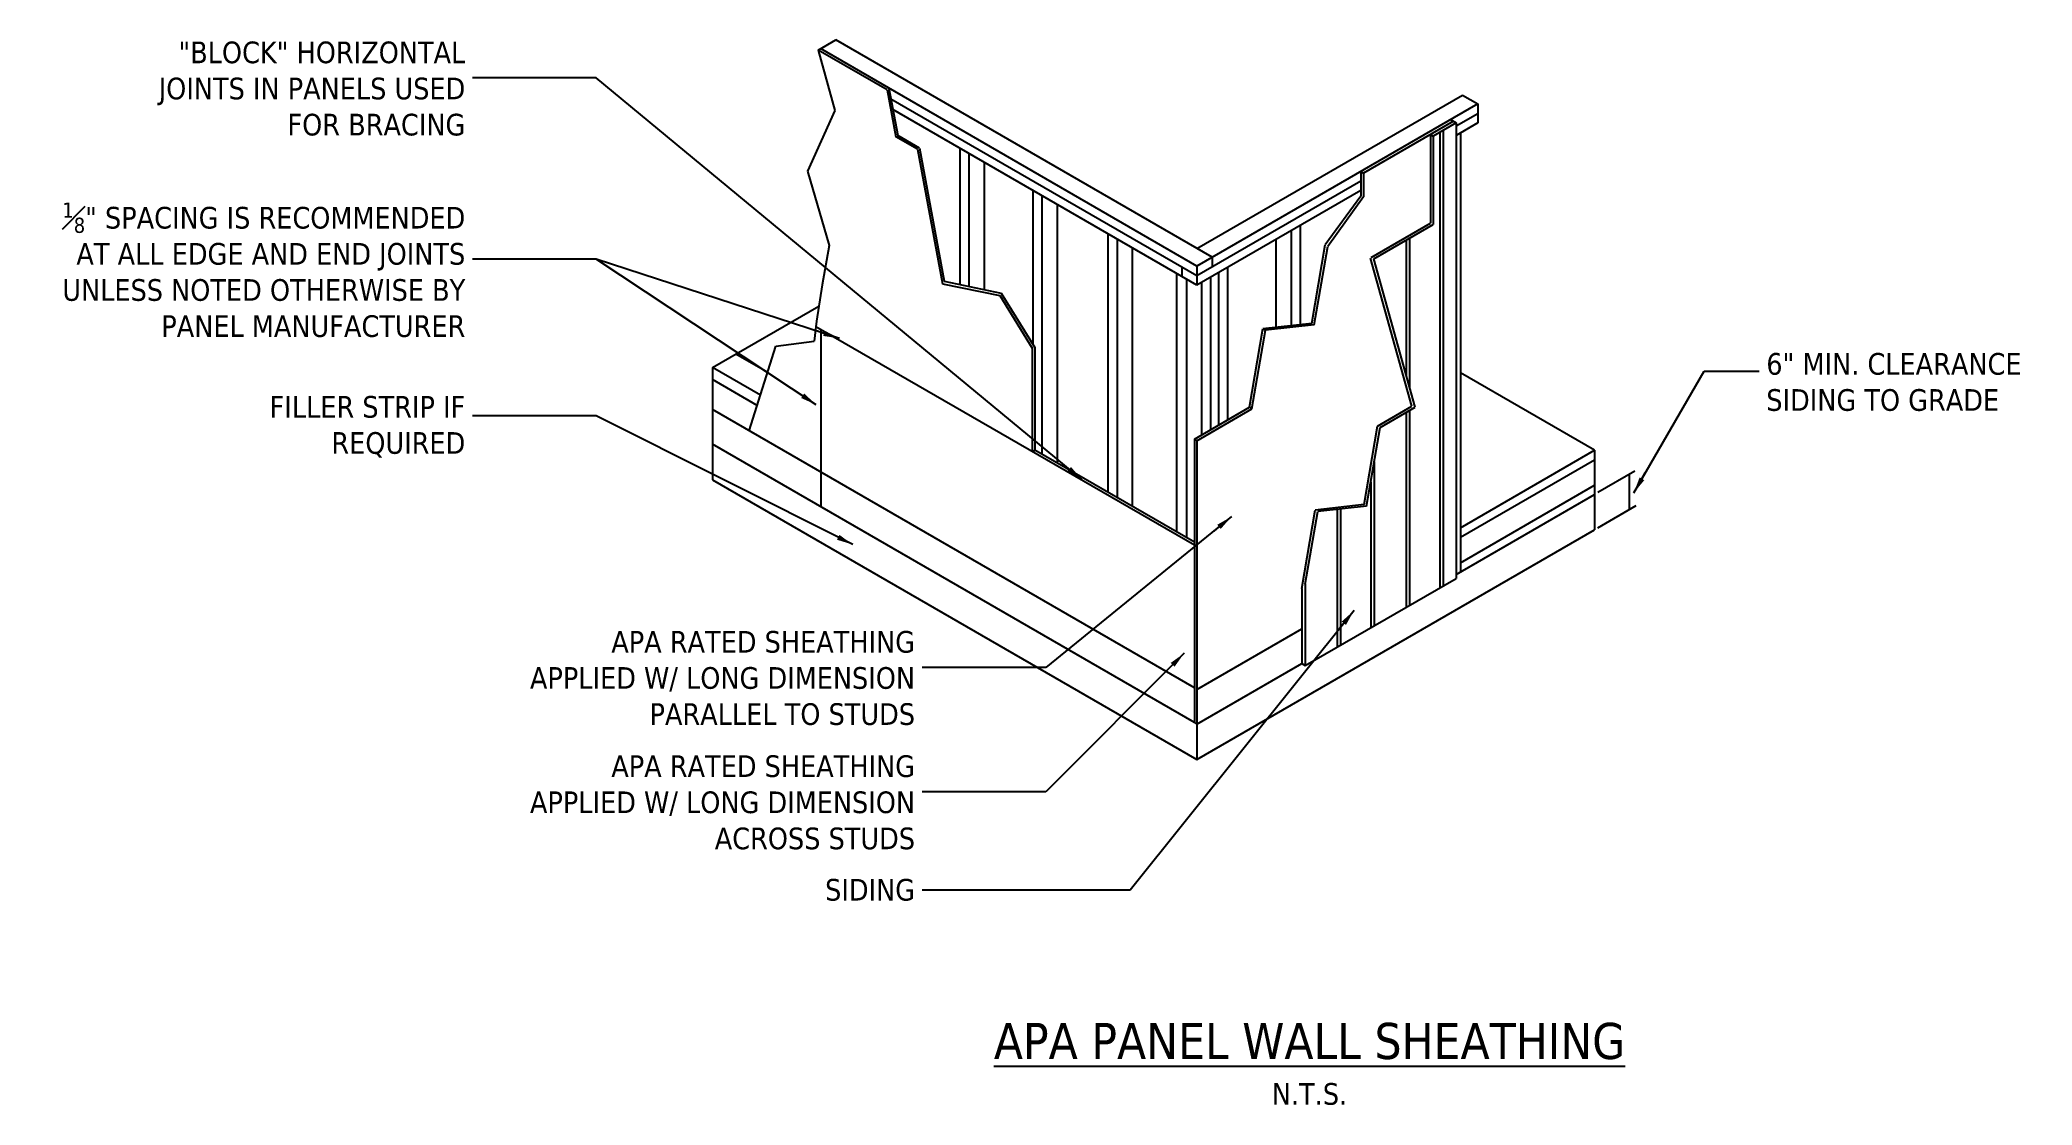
# Model space of a CAD drawing. Extents: x -7.1 to 27.4, y -3.9 to 14.6.
import ezdxf

# ---------------------------------------------------------------- set-up
doc = ezdxf.new("R2010")
doc.units = 0
doc.header["$MEASUREMENT"] = 0
doc.layers.get('0').update_dxf_attribs({"linetype": 'CONTINUOUS'})
doc.styles.add('TahomaSPH', font='TAHOMA.TTF')
doc.dimstyles.new('1three', dxfattribs={"dimscale": 4, "dimtxt": 0.09375, "dimasz": 0.046875, "dimexe": 0.03125, "dimexo": 0.046875, "dimgap": 0.03125, "dimtad": 1, "dimdec": 4, "dimzin": 3, "dimdsep": 46, "dimlunit": 4, "dimtxsty": 'TahomaSPH', "dimblk": 'ARCHTICK', "dimcen": 0.09375, "dimdle": 0.03125, "dimclrd": 256, "dimclrt": 256, "dimadec": 8, "dimazin": 0, "dimtfac": 0.75, "dimtdec": 4, "dimtix": 1, "dimtmove": 2, "dimatfit": 3, "dimldrblk": 'LEADERARROW', "dimfxl": 0, "dimfrac": 1, "dimlwd": -1, "dimarcsym": 0})

# ---------------------------------------------------------------- blocks, each defined once
blk = doc.blocks.new('_ArchTick')
at = {"color": 0, "linetype": 'ByBlock', "const_width": 0.15}
blk.add_lwpolyline([(-0.5, -0.5), (0.5, 0.5)], dxfattribs=at)
blk = doc.blocks.new('LEADERARROW')
blk.add_lwpolyline([(-1.5, 0), (-2.12, 0)])
blk.add_solid([(-1.5, 0.25), (0, 0), (-1.5, -0.25)])

msp = doc.modelspace()

# ---------------------------------------------------------------- linework, layer by layer
for p, q in [((6.345, 14.385), (6.65, 14.561)), ((13.165, 10.8), (6.65, 14.561)), ((7.542, 13.694), (6.345, 14.385)), ((6.345, 14.385), (6.636, 13.338)), ((12.902, 10.648), (6.387, 14.41)), ((7.542, 13.694), (7.693, 12.885)), ((7.571, 13.726), (7.723, 12.906)), ((12.902, 10.479), (7.607, 13.536)), ((12.902, 10.951), (17.499, 13.605)), ((17.761, 13.453), (12.902, 10.648)), ((17.499, 13.605), (17.761, 13.453)), ((17.761, 13.453), (17.761, 13.123)), ((6.636, 13.338), (6.165, 12.291)), ((12.902, 10.318), (7.64, 13.356)), ((17.34, 13.153), (15.786, 12.255)), ((17.388, 13.125), (16.992, 12.897)), ((17.291, 13.181), (17.388, 13.125)), ((17.761, 13.284), (17.388, 13.068)), ((17.388, 13.125), (17.388, 5.244)), ((17.761, 13.123), (17.388, 12.908)), ((8.067, 12.667), (7.693, 12.885)), ((8.098, 12.689), (7.723, 12.906)), ((16.944, 12.924), (16.992, 12.897)), ((16.944, 12.924), (16.944, 11.391)), ((16.992, 12.897), (16.992, 11.366)), ((17.105, 12.962), (17.105, 5.081)), ((17.164, 12.996), (17.164, 5.115)), ((17.461, 12.95), (17.461, 5.355)), ((8.067, 12.667), (8.5, 10.339)), ((8.098, 12.689), (8.526, 10.384)), ((8.8, 12.686), (8.8, 10.328)), ((8.957, 12.596), (8.957, 10.295)), ((9.219, 12.444), (9.219, 10.241)), ((6.165, 12.291), (6.536, 11.001)), ((15.736, 12.115), (12.902, 10.479)), ((15.736, 12.284), (15.736, 11.859)), ((15.736, 12.284), (15.786, 12.255)), ((15.786, 12.255), (15.786, 11.845)), ((10.061, 11.958), (10.061, 9.298)), ((10.218, 11.868), (10.218, 7.393)), ((15.736, 11.954), (12.902, 10.318)), ((15.736, 11.859), (15.122, 11.012)), ((15.786, 11.845), (15.164, 10.988)), ((10.48, 11.716), (10.48, 7.241)), ((15.916, 10.797), (16.944, 11.391)), ((11.362, 11.207), (11.362, 6.732)), ((11.519, 11.117), (11.519, 6.641)), ((14.267, 11.106), (14.267, 9.586)), ((14.53, 11.257), (14.53, 9.615)), ((14.686, 11.348), (14.686, 9.632)), ((15.962, 10.771), (16.992, 11.366)), ((16.524, 11.095), (16.524, 8.75)), ((16.583, 11.13), (16.583, 8.536)), ((6.536, 11.001), (6.415, 10.323)), ((11.781, 10.965), (11.781, 6.49)), ((13.165, 10.8), (13.165, 10.63)), ((14.888, 9.654), (15.122, 11.012)), ((14.931, 9.631), (15.164, 10.988)), ((16.618, 8.222), (15.905, 10.784)), ((16.676, 8.203), (15.962, 10.771)), ((8.526, 10.384), (9.516, 10.18)), ((12.547, 10.523), (12.547, 6.048)), ((12.64, 10.63), (12.64, 10.469)), ((12.719, 10.424), (12.719, 5.949)), ((12.902, 10.648), (12.902, 10.318)), ((12.981, 10.363), (12.981, 7.725)), ((13.138, 10.454), (13.138, 7.815)), ((13.275, 10.533), (13.275, 7.894)), ((13.432, 10.623), (13.432, 7.985)), ((6.415, 10.323), (6.318, 9.694)), ((8.5, 10.339), (9.488, 10.137)), ((9.488, 10.137), (10.05, 9.227)), ((9.516, 10.18), (10.096, 9.24)), ((4.519, 8.893), (6.358, 9.955)), ((6.318, 9.694), (6.279, 9.348)), ((14.888, 9.654), (14.044, 9.561)), ((5.617, 9.261), (6.279, 9.348)), ((12.857, 5.816), (6.307, 9.597)), ((6.394, 9.547), (6.394, 6.48)), ((13.81, 8.204), (14.044, 9.561)), ((13.852, 8.175), (14.086, 9.538)), ((14.044, 9.561), (14.086, 9.538)), ((14.931, 9.631), (14.086, 9.538)), ((5.473, 8.806), (4.921, 9.125)), ((5.154, 7.797), (5.617, 9.261)), ((10.05, 9.227), (10.05, 7.436)), ((10.096, 9.24), (10.096, 7.463)), ((4.519, 8.893), (4.519, 6.95)), ((5.349, 8.414), (4.519, 8.893)), ((5.293, 8.236), (4.519, 8.683)), ((19.783, 7.46), (17.461, 8.8)), ((12.857, 3.35), (4.519, 8.164)), ((12.857, 7.653), (13.81, 8.204)), ((12.902, 7.626), (13.852, 8.175)), ((13.81, 8.204), (13.852, 8.175)), ((16.024, 7.879), (16.618, 8.222)), ((16.07, 7.853), (16.676, 8.203)), ((16.524, 8.115), (16.524, 4.745)), ((16.583, 8.149), (16.583, 4.779)), ((12.857, 7.653), (12.857, 2.749)), ((12.857, 7.653), (12.902, 7.626)), ((12.902, 7.626), (12.902, 2.723)), ((15.795, 6.519), (16.028, 7.876)), ((15.837, 6.495), (16.07, 7.853)), ((12.857, 2.749), (4.519, 7.563)), ((10.05, 7.436), (10.096, 7.463)), ((12.857, 5.869), (10.096, 7.463)), ((15.969, 7.262), (15.969, 4.425)), ((17.461, 6.119), (19.783, 7.46)), ((17.461, 5.955), (19.783, 7.296)), ((19.783, 7.46), (19.783, 6.082)), ((4.519, 6.95), (12.902, 2.109)), ((15.909, 6.916), (15.909, 4.39)), ((19.838, 6.733), (20.482, 7.105)), ((20.381, 7.046), (20.381, 6.433)), ((17.388, 5.313), (19.783, 6.696)), ((17.461, 5.513), (19.783, 6.854)), ((14.717, 5.068), (14.95, 6.425)), ((14.776, 5.143), (14.992, 6.402)), ((15.795, 6.519), (14.95, 6.425)), ((15.837, 6.495), (14.992, 6.402)), ((15.328, 6.439), (15.328, 4.055)), ((15.388, 6.445), (15.388, 4.089)), ((19.838, 6.12), (20.502, 6.503)), ((12.902, 2.109), (19.783, 6.082)), ((14.776, 3.736), (17.388, 5.244)), ((14.717, 5.068), (14.717, 3.77)), ((14.776, 5.143), (14.776, 3.736)), ((12.902, 3.323), (14.717, 4.371)), ((12.902, 2.723), (14.717, 3.77)), ((14.717, 3.77), (14.776, 3.736)), ((12.857, 2.749), (12.902, 2.723)), ((12.902, 2.723), (12.902, 2.109))]:
    msp.add_line(p, q)

# ---------------------------------------------------------------- texts
at = {"style": 'TahomaSPH'}
for s, insert, char_height, attachment_point in [('{\\H1x;"BLOCK" HORIZONTAL\\PJOINTS IN PANELS USED\\PFOR BRACING}', (0.24, 13.716), 0.375, 6), ('\\A1;{\\H0.7x;\\S1#8;}" SPACING IS RECOMMENDED\\PAT ALL EDGE AND END JOINTS\\PUNLESS NOTED OTHERWISE BY\\PPANEL MANUFACTURER', (0.24, 10.58), 0.375, 6), ('6" MIN. CLEARANCE\\PSIDING TO GRADE', (22.755, 8.639), 0.375, 4), ('FILLER STRIP IF\\PREQUIRED', (0.24, 7.866), 0.375, 6), ('APA RATED SHEATHING\\PAPPLIED W/ LONG DIMENSION\\PPARALLEL TO STUDS', (8.023, 3.517), 0.375, 6), ('APA RATED SHEATHING\\PAPPLIED W/ LONG DIMENSION\\PACROSS STUDS', (8.023, 1.366), 0.375, 6), ('SIDING', (8.023, -0.339), 0.375, 9), ('{\\LAPA PANEL WALL SHEATHING}\\P{\\H0.6x;N.T.S.}', (14.85, -3.159), 0.625, 5)]:
    msp.add_mtext(s, dxfattribs=dict(at, insert=insert, char_height=char_height, attachment_point=attachment_point))

# ---------------------------------------------------------------- leaders
at = {"annotation_type": 0, "has_hookline": 1}
for points, hookline_direction, text_width in [([(10.909, 6.956), (2.504, 13.904), (0.365, 13.904)], 1, 5.743), ([(6.313, 8.248), (2.504, 10.767), (0.365, 10.767)], 1, 7.363), ([(20.462, 6.723), (21.679, 8.827), (22.63, 8.827)], 0, 4.601), ([(6.945, 5.828), (2.504, 8.054), (0.365, 8.054)], 1, 3.709), ([(13.501, 6.312), (10.286, 3.704), (8.148, 3.704)], 1, 7.151), ([(15.62, 4.687), (11.745, -0.152), (8.148, -0.152)], 1, 1.666), ([(12.68, 3.947), (10.286, 1.553), (8.148, 1.553)], 1, 7.151)]:
    msp.add_leader(points, dimstyle='1three', override={"dimgap": 0.03125, "dimtad": 0}, dxfattribs=dict(at, hookline_direction=hookline_direction, text_width=text_width))
msp.add_leader([(6.715, 9.396), (2.504, 10.767)], dimstyle='1three', override={"dimgap": 0.03125, "dimtad": 0})

doc.saveas('drawing.dxf')
